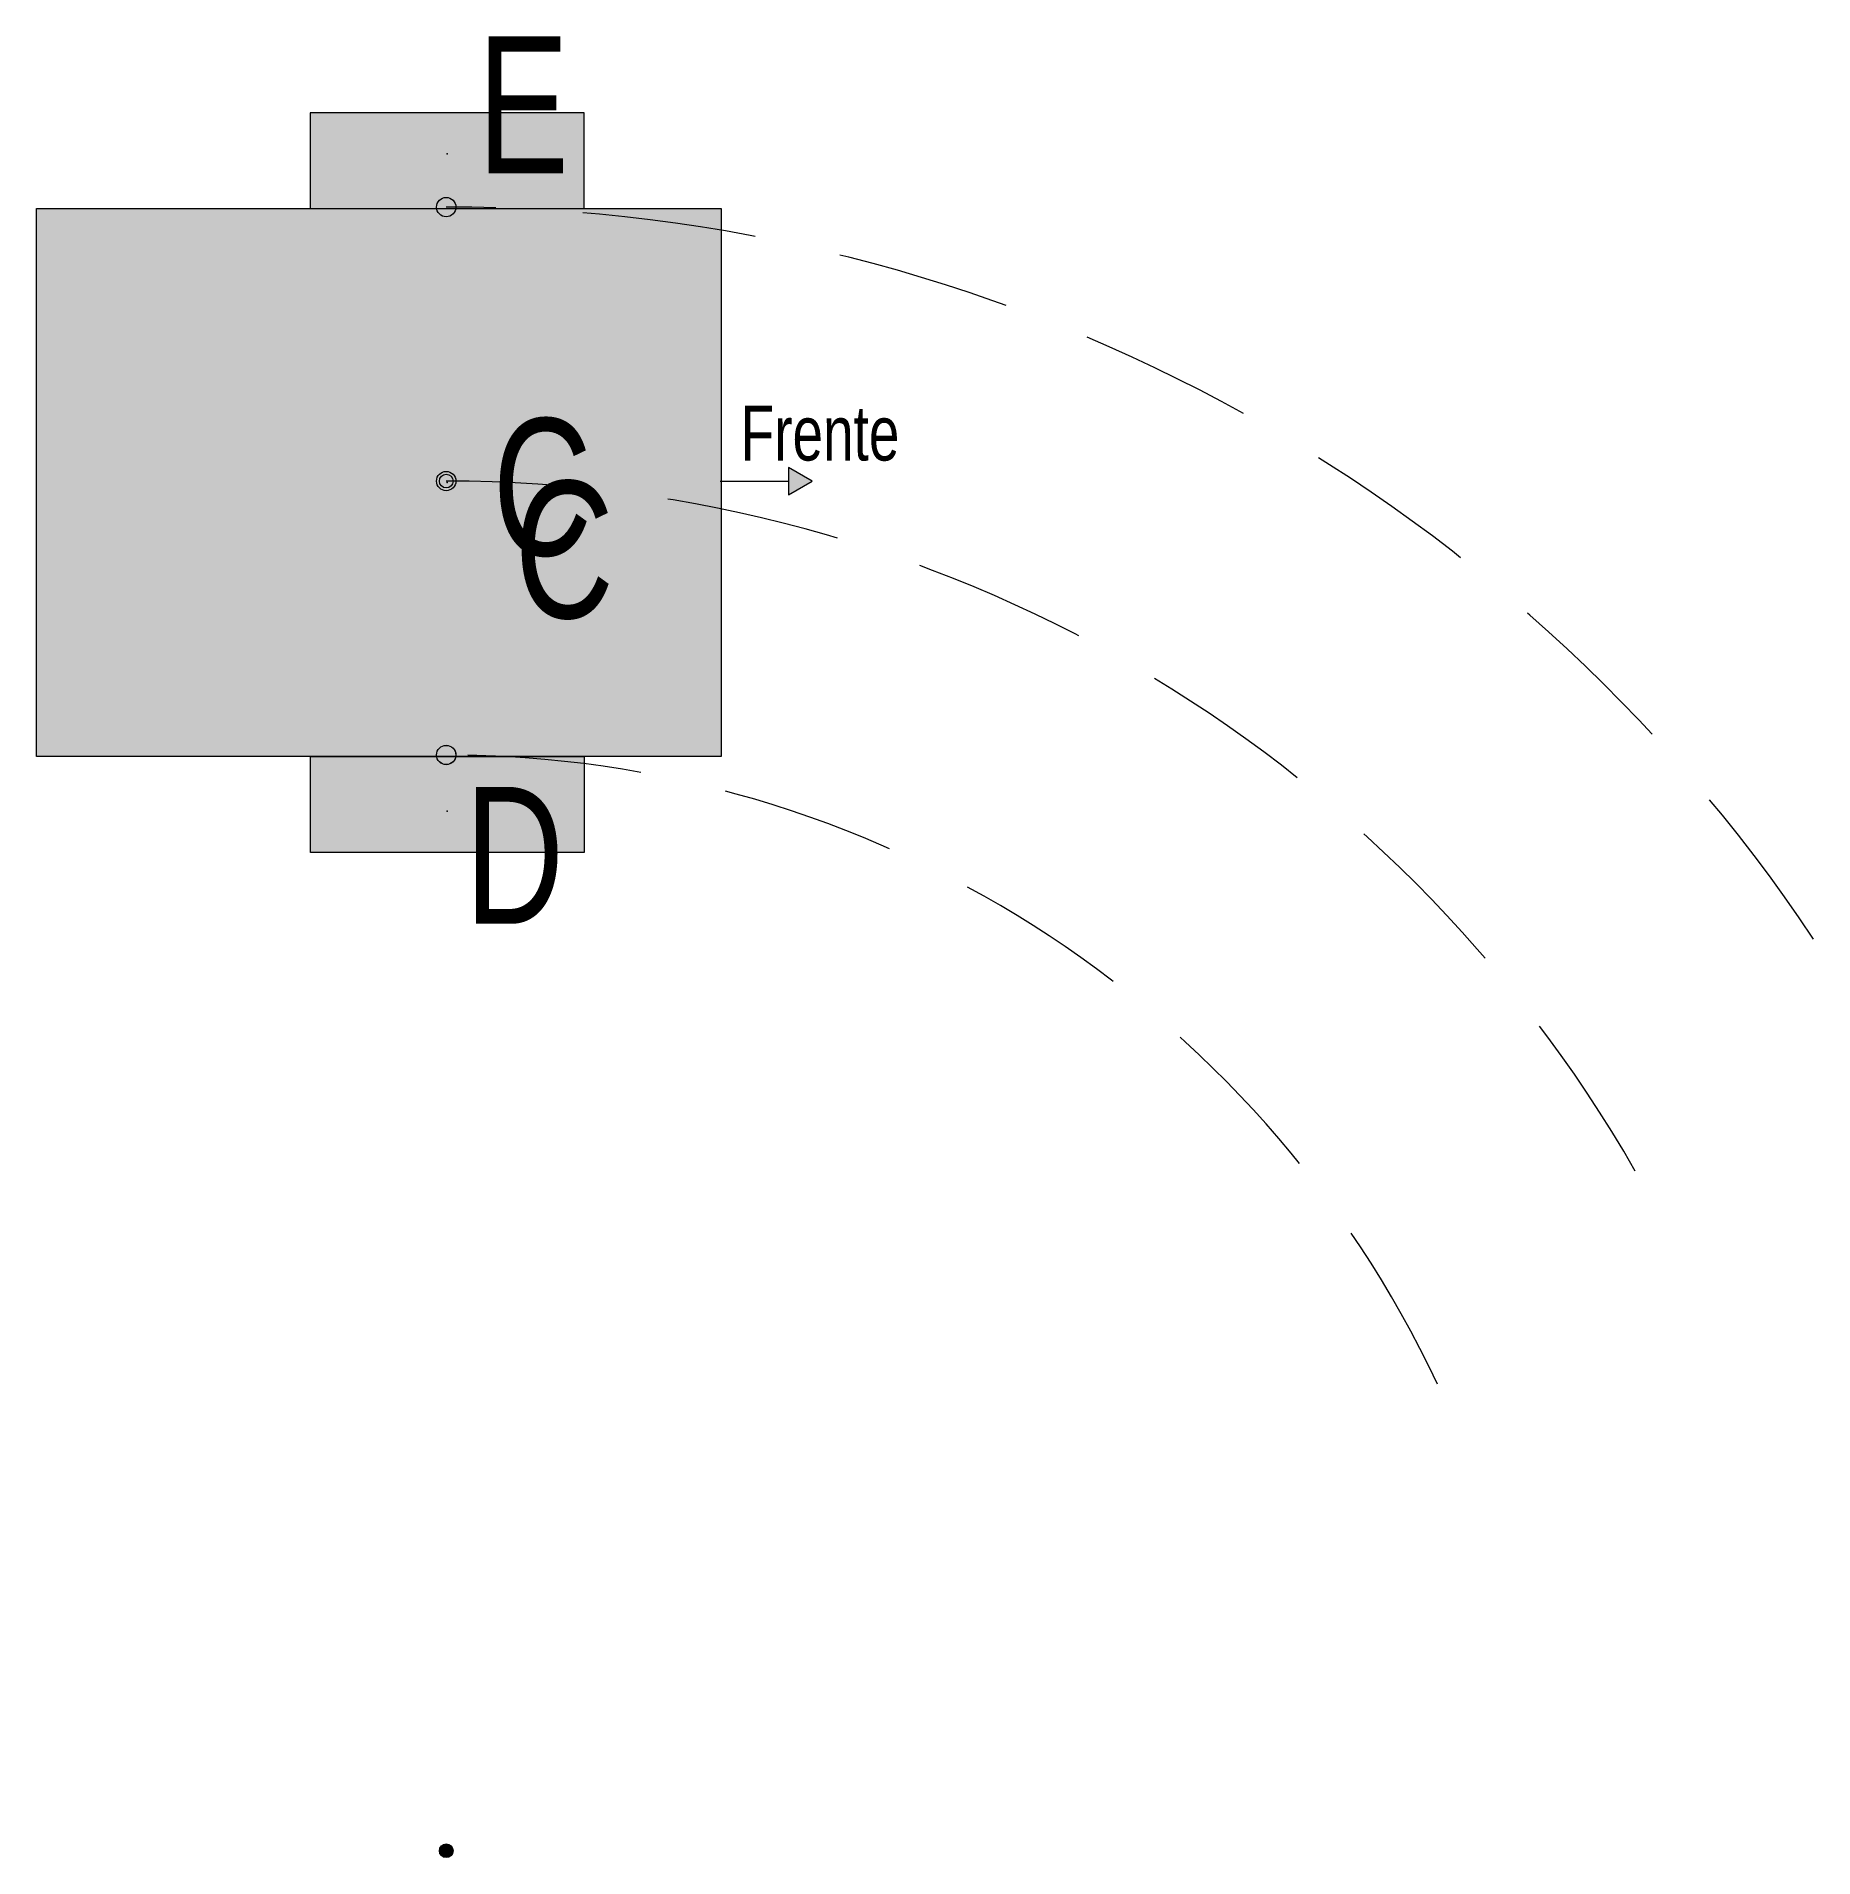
# Model space of a CAD drawing. Header units: millimetres. Extents: x -60 to 200, y -201 to 65.
import ezdxf

# ---------------------------------------------------------------- set-up
doc = ezdxf.new("R2010")
doc.units = ezdxf.units.MM
doc.linetypes.add('DASHEDX2', pattern=[38.1, 25.4, -12.7])
doc.layers.get('0').update_dxf_attribs({"color": 8, "linetype": 'CONTINUOUS', "lineweight": 0})
for name, color, linetype, lineweight in [('carcaca', 9, 'CONTINUOUS', 0), ('noname', 7, 'CONTINUOUS', 0), ('ponto_raio', 5, 'CONTINUOUS', 0), ('pontos', 5, 'CONTINUOUS', 0), ('raios', 7, 'CONTINUOUS', 0), ('rodas', 8, 'CONTINUOUS', 0), ('text', 7, 'CONTINUOUS', 0), ('trajetoria', 7, 'DASHEDX2', 0)]:
    doc.layers.add(name, color=color, linetype=linetype, lineweight=lineweight)
doc.styles.get("Standard").update_dxf_attribs({"font": 'txt', "width": 0.75})

# ---------------------------------------------------------------- blocks, each defined once
blk = doc.blocks.new('robo2')
at = {"layer": 'carcaca'}
h = blk.add_hatch(color=256, dxfattribs=at)
edge = h.paths.add_edge_path()
edge.add_line((40.15625, -40.21875), (-59.84375, -40.21875))
edge.add_line((-59.84375, -40.21875), (-59.84375, 39.78125))
edge.add_line((-59.84375, 39.78125), (40.15625, 39.78125))
edge.add_line((40.15625, 39.78125), (40.15625, -40.21875))
edge.add_line((-19.84375, 39.78125), (20.15625, 39.78125))
edge.add_line((20.15625, 39.78125), (-19.84375, 39.78125))
edge.add_line((-19.84375, -40.21875), (20.15625, -40.21875))
edge.add_line((20.15625, -40.21875), (-19.84375, -40.21875))
at = {"layer": 'rodas'}
for points in [[(-19.84375, 39.78125), (20.15625, 39.78125), (20.15625, 53.78125), (-19.84375, 53.78125)], [(-19.84375, -40.21875), (20.15625, -40.21875), (20.15625, -54.21875), (-19.84375, -54.21875)]]:
    blk.add_hatch(color=256, dxfattribs=at).paths.add_polyline_path(points)
at = {"layer": 'pontos'}
for centre in [(0, 40), (0, 0), (0, -40)]:
    blk.add_circle(centre, 1.41421, dxfattribs=at)
at = {"layer": 'rodas'}
for p, q in [((20.15625, 53.78125), (-19.84375, 53.78125)), ((-19.84375, 53.78125), (-19.84375, 39.78125)), ((20.15625, 39.78125), (20.15625, 53.78125)), ((-19.84375, 39.78125), (20.15625, 39.78125))]:
    blk.add_line(p, q, dxfattribs=at)
blk.add_point((0.15625, 47.78125), dxfattribs=at)

msp = doc.modelspace()

# ---------------------------------------------------------------- hatches: boundary and pattern name
at = {"layer": 'noname'}
msp.add_hatch(color=256, dxfattribs=at).paths.add_polyline_path([(50, 2), (50, -2), (53.46, 0)])
at = {"layer": 'ponto_raio'}
h = msp.add_hatch(color=256, dxfattribs=at)
edge = h.paths.add_edge_path()
edge.add_arc((0, -200), 1, 0, 360)
at = {"layer": 'text'}
h = msp.add_hatch(color=256, dxfattribs=at)
edge = h.paths.add_edge_path()
edge.add_arc((0.16, -0.22), 2, 0, 360)

# ---------------------------------------------------------------- linework, layer by layer
for p, q in [((-59.84, -40.22), (-59.84, 39.78)), ((-59.84, 39.78), (40.16, 39.78)), ((40.16, 39.78), (40.16, -40.22)), ((40.16, -40.22), (-59.84, -40.22))]:
    msp.add_line(p, q)
msp.add_point((0.16, -0.22))
at = {"layer": 'noname'}
for p, q in [((40, 0), (50, 0)), ((50, 2), (50, -2)), ((53.46, 0), (50, 2)), ((50, -2), (53.46, 0))]:
    msp.add_line(p, q, dxfattribs=at)
at = {"layer": 'ponto_raio'}
msp.add_circle((0, -200), 1, dxfattribs=at)
at = {"layer": 'pontos'}
for centre, radius in [((0, 0), 1), ((0, -40), 1.41)]:
    msp.add_circle(centre, radius, dxfattribs=at)
at = {"layer": 'rodas'}
for p, q in [((-19.84, -40.22), (20.16, -40.22)), ((-19.84, -54.22), (-19.84, -40.22)), ((20.16, -40.22), (20.16, -54.22)), ((20.16, -54.22), (-19.84, -54.22))]:
    msp.add_line(p, q, dxfattribs=at)
msp.add_point((0.16, -48.22), dxfattribs=at)
at = {"layer": 'trajetoria'}
for centre, radius, start, end in [((0, -200), 240, 33.6901, 90), ((0, 0), 0, 0, 0), ((0, -200), 200, 29.7449, 90), ((0, -200), 160, 25.2011, 90)]:
    msp.add_arc(centre, radius, start, end, dxfattribs=at)

# ---------------------------------------------------------------- block references
msp.add_blockref('robo2', (0, 0), dxfattribs=at)

# ---------------------------------------------------------------- texts
at = {"layer": 'raios', "insert": (6.8, 9.14), "char_height": 20, "width": 100, "attachment_point": 1}
msp.add_mtext('C', dxfattribs=at)
at = {"layer": 'text', "char_height": 20, "width": 200, "attachment_point": 1}
for s, insert in [('E', (4.56, 64.93)), ('C', (10, 0)), ('D', (2.73, -44.65))]:
    msp.add_mtext(s, dxfattribs=dict(at, insert=insert))
at = {"layer": 'text', "linetype": 'CONTINUOUS', "insert": (43, 11), "char_height": 8, "width": 100, "attachment_point": 1}
msp.add_mtext('Frente', dxfattribs=at)

doc.saveas('drawing.dxf')
